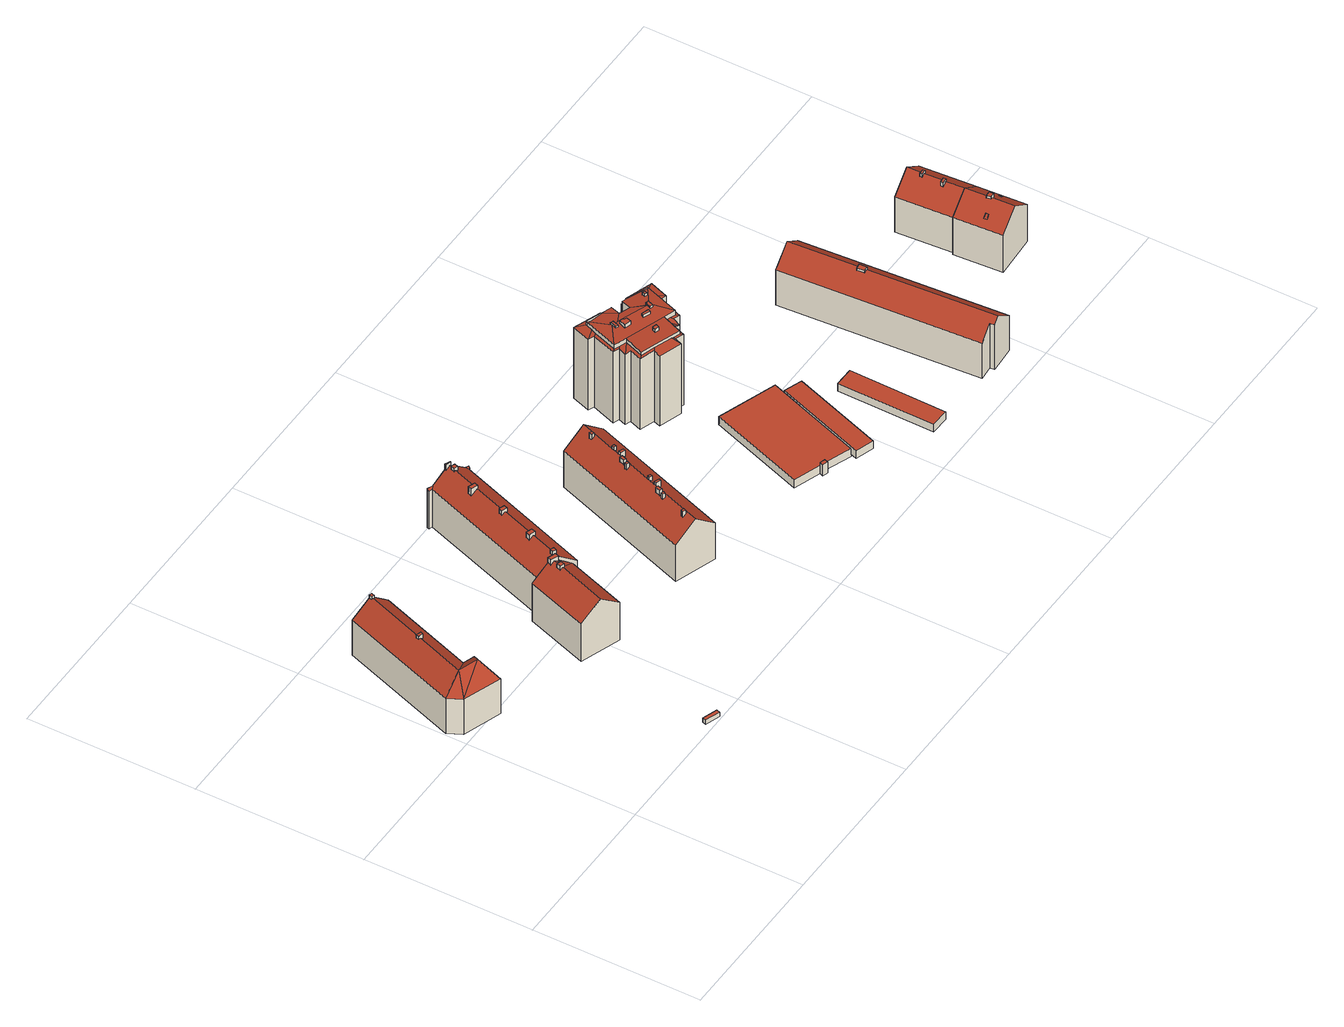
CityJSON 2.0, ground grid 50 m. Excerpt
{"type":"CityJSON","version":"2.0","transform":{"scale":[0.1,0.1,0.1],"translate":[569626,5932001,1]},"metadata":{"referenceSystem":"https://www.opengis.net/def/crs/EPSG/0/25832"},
"CityObjects":{
"building1":{"type":"Building","attributes":{"Grundfläche 2D":"510.114411","Grundhöhe NN":"1.636"},"children":["building1-1","building1-2"],"geometry":[{"type":"Solid","lod":"3","boundaries":[[[[0,1,2,3,4,5,6,7]],[[8,6,5]],[[9,10,8]],[[8,10,6]],[[11,6,10,12]],[[13,2,1,0,7,6,11,14]],[[12,10,9]],[[5,4,15,16]],[[8,5,16,17]],[[9,8,17,18]],[[12,9,18,19]],[[11,12,19,20]],[[14,11,20,21]],[[22,23,15,4,3,2,13,14,21,24]],[[17,16,15,23,22,24,21,20,19,18]]]],"semantics":{"surfaces":[{"type":"RoofSurface"},{"type":"WallSurface"},{"type":"GroundSurface"}],"values":[[0,0,0,0,0,0,0,1,1,1,1,1,1,1,2]]}}]},
"building1-1":{"type":"BuildingInstallation","parents":["building1"],"geometry":[{"type":"MultiSurface","lod":"3","boundaries":[[[25,26,27,28,29]],[[27,26,3,30]],[[27,30,1,31,28]],[[29,28,31,13]],[[13,2,3,26,25,29]]],"semantics":{"surfaces":[{"type":"RoofSurface"},{"type":"WallSurface"}],"values":[0,1,1,1,1]}}]},
"building1-2":{"type":"BuildingInstallation","parents":["building1"],"geometry":[{"type":"MultiSurface","lod":"3","boundaries":[[[32,33,34,35,36,37,38]],[[39,40,33,32]],[[7,41,36,35,34,33,40,42]],[[41,43,37,36]],[[43,0,38,37]],[[32,38,0,39]]],"semantics":{"surfaces":[{"type":"RoofSurface"},{"type":"WallSurface"}],"values":[0,1,1,1,1,1]}}]},
"building2":{"type":"Building","attributes":{"Grundfläche 2D":"5.180847","Grundhöhe NN":"1.936"},"geometry":[{"type":"Solid","lod":"3","boundaries":[[[[44,45,46,47]],[[48,49,47,46]],[[49,50,44,47]],[[50,51,45,44]],[[51,48,46,45]],[[51,50,49,48]]]],"semantics":{"surfaces":[{"type":"RoofSurface"},{"type":"WallSurface"},{"type":"GroundSurface"}],"values":[[0,1,1,1,1,2]]}}]},
"building3":{"type":"Building","attributes":{"Grundfläche 2D":"243.326467","Grundhöhe NN":"1.268"},"children":["building3-1","building3-2"],"geometry":[{"type":"Solid","lod":"3","boundaries":[[[[52,53,54,55,56]],[[53,52,57,58,54]],[[59,55,60,61,62]],[[59,56,55]],[[59,52,56]],[[60,63,64,65,59,62,61]],[[66,59,65,64,67,68,69,57,52,59]],[[60,55,54,70,71]],[[63,60,71,72]],[[73,74,68,67,64,63,72,75]],[[69,68,74,76]],[[58,57,69,76,77]],[[54,58,77,70]],[[71,70,77,76,74,73,75,72]]]],"semantics":{"surfaces":[{"type":"RoofSurface"},{"type":"WallSurface"},{"type":"GroundSurface"}],"values":[[0,0,0,0,0,0,0,1,1,1,1,1,1,2]]}}]},
"building3-1":{"type":"BuildingInstallation","parents":["building3"],"geometry":[{"type":"MultiSurface","lod":"3","boundaries":[[[78,79,80,81,82,83,84,85,86]],[[87,88,83,82]],[[65,62,89,85,84,83,88]],[[89,61,86,85]],[[90,63,79,78,86,61]],[[63,91,64,87,82,81,80,79]]],"semantics":{"surfaces":[{"type":"RoofSurface"},{"type":"WallSurface"}],"values":[0,1,1,1,1,1]}}]},
"building3-2":{"type":"BuildingInstallation","parents":["building3"],"geometry":[{"type":"MultiSurface","lod":"3","boundaries":[[[92,93,94,95,96,97]],[[98,66,99,100,94,93,92,97]],[[101,95,94,100,52]],[[56,102,96,95,101,53]],[[98,97,96,102,59]]],"semantics":{"surfaces":[{"type":"RoofSurface"},{"type":"WallSurface"}],"values":[0,1,1,1,1]}}]},
"building4":{"type":"Building","attributes":{"Grundfläche 2D":"522.929465","Grundhöhe NN":"1.397"},"children":["building4-1","building4-2","building4-3","building4-4","building4-5","building4-6"],"geometry":[{"type":"Solid","lod":"3","boundaries":[[[[103,104,105,106]],[[105,107,108,109,110,111,112,113,114,115,116,117,118,119,120,121,122,123,124,106]],[[125,123,122,121,120,119,118,117,116,115,114,113,112,111,126,127,128]],[[128,127,129,130,131]],[[104,103,132,133]],[[105,104,133,134]],[[107,105,134,135]],[[136,109,108,107,135,137]],[[110,109,136,138]],[[126,111,110,138,139]],[[127,126,139,140]],[[129,127,140,141]],[[130,129,141,142]],[[143,132,103,106,124,123,125,128,131,130,142,144]],[[136,137,135,134,133,132,143,144,142,141,140,139,138]]]],"semantics":{"surfaces":[{"type":"RoofSurface"},{"type":"WallSurface"},{"type":"GroundSurface"}],"values":[[0,0,0,0,1,1,1,1,1,1,1,1,1,1,2]]}}]},
"building4-1":{"type":"BuildingInstallation","parents":["building4"],"geometry":[{"type":"MultiSurface","lod":"3","boundaries":[[[145,146,147,148]],[[149,117,150,146,145]],[[150,151,147,146]],[[152,148,147,151,116]],[[152,149,145,148]]],"semantics":{"surfaces":[{"type":"RoofSurface"},{"type":"WallSurface"}],"values":[0,1,1,1,1]}}]},
"building4-2":{"type":"BuildingInstallation","parents":["building4"],"geometry":[{"type":"MultiSurface","lod":"3","boundaries":[[[153,154,155,156]],[[157,113,158,154,153]],[[155,154,158,159]],[[160,156,155,159,112,161]],[[160,157,153,156]]],"semantics":{"surfaces":[{"type":"RoofSurface"},{"type":"WallSurface"}],"values":[0,1,1,1,1]}}]},
"building4-3":{"type":"BuildingInstallation","parents":["building4"],"geometry":[{"type":"MultiSurface","lod":"3","boundaries":[[[162,163,164,165]],[[163,162,166,121,167]],[[167,168,164,163]],[[165,164,168,120,169]],[[169,166,162,165]]],"semantics":{"surfaces":[{"type":"RoofSurface"},{"type":"WallSurface"}],"values":[0,1,1,1,1]}}]},
"building4-4":{"type":"BuildingInstallation","parents":["building4"],"geometry":[{"type":"MultiSurface","lod":"3","boundaries":[[[170,171,172,173,174]],[[175,172,171,176,122]],[[175,125,173,172]],[[125,123,124,170,174,173]],[[124,176,171,170]]],"semantics":{"surfaces":[{"type":"RoofSurface"},{"type":"WallSurface"}],"values":[0,1,1,1,1]}}]},
"building4-5":{"type":"BuildingInstallation","parents":["building4"],"geometry":[{"type":"MultiSurface","lod":"3","boundaries":[[[177,178,179,180]],[[181,178,177,182,118]],[[181,183,179,178]],[[183,119,184,180,179]],[[184,182,177,180]]],"semantics":{"surfaces":[{"type":"RoofSurface"},{"type":"WallSurface"}],"values":[0,1,1,1,1]}}]},
"building4-6":{"type":"BuildingInstallation","parents":["building4"],"geometry":[{"type":"MultiSurface","lod":"3","boundaries":[[[185,186,187,188]],[[115,189,186,185,190]],[[189,191,187,186]],[[192,188,187,191,114]],[[192,190,185,188]]],"semantics":{"surfaces":[{"type":"RoofSurface"},{"type":"WallSurface"}],"values":[0,1,1,1,1]}}]},
"building5":{"type":"Building","attributes":{"Grundfläche 2D":"586.515438","Grundhöhe NN":"2.298"},"children":["building5-1","building5-2","building5-3","building5-4","building5-5","building5-6","building5-7","building5-8","building5-9","building5-10"],"geometry":[{"type":"Solid","lod":"3","boundaries":[[[[193,194,195,196,197,198,199]],[[194,193,199,198,197,200,201]],[[196,195,202,203]],[[200,197,196,203,204]],[[201,200,204,205]],[[202,195,194,201,205]],[[203,202,205,204]]]],"semantics":{"surfaces":[{"type":"RoofSurface"},{"type":"WallSurface"},{"type":"GroundSurface"}],"values":[[0,0,1,1,1,1,2]]}}]},
"building5-1":{"type":"BuildingInstallation","parents":["building5"],"geometry":[{"type":"MultiSurface","lod":"3","boundaries":[[[206,207,208,209,210]],[[211,212,213,208,207,206]],[[209,208,213,214]],[[214,215,210,209]],[[215,211,206,210]]],"semantics":{"surfaces":[{"type":"RoofSurface"},{"type":"WallSurface"}],"values":[0,1,1,1,1]}}]},
"building5-2":{"type":"BuildingInstallation","parents":["building5"],"geometry":[{"type":"MultiSurface","lod":"3","boundaries":[[[216,217,218,219]],[[216,219,220,221]],[[222,217,216,221]],[[222,223,218,217]],[[218,223,220,219]]],"semantics":{"surfaces":[{"type":"RoofSurface"},{"type":"WallSurface"}],"values":[0,1,1,1,1]}}]},
"building5-3":{"type":"BuildingInstallation","parents":["building5"],"geometry":[{"type":"MultiSurface","lod":"3","boundaries":[[[224,225,226,227]],[[227,226,228,229]],[[224,227,229,230]],[[225,224,230,231]],[[226,225,231,228]]],"semantics":{"surfaces":[{"type":"RoofSurface"},{"type":"WallSurface"}],"values":[0,1,1,1,1]}}]},
"building5-4":{"type":"BuildingInstallation","parents":["building5"],"geometry":[{"type":"MultiSurface","lod":"3","boundaries":[[[232,233,234,235]],[[235,234,236,237]],[[232,235,237,238]],[[233,232,238,239]],[[234,233,239,236]]],"semantics":{"surfaces":[{"type":"RoofSurface"},{"type":"WallSurface"}],"values":[0,1,1,1,1]}}]},
"building5-5":{"type":"BuildingInstallation","parents":["building5"],"geometry":[{"type":"MultiSurface","lod":"3","boundaries":[[[240,241,242,243]],[[243,242,244,245]],[[240,243,245,246]],[[241,240,246,247]],[[242,241,247,244]]],"semantics":{"surfaces":[{"type":"RoofSurface"},{"type":"WallSurface"}],"values":[0,1,1,1,1]}}]},
"building5-6":{"type":"BuildingInstallation","parents":["building5"],"geometry":[{"type":"MultiSurface","lod":"3","boundaries":[[[248,249,250,251]],[[251,250,252,253]],[[248,251,253,254]],[[249,248,254,255]],[[250,249,255,252]]],"semantics":{"surfaces":[{"type":"RoofSurface"},{"type":"WallSurface"}],"values":[0,1,1,1,1]}}]},
"building5-7":{"type":"BuildingInstallation","parents":["building5"],"geometry":[{"type":"MultiSurface","lod":"3","boundaries":[[[256,257,258,259,260]],[[258,257,193,261]],[[261,199,262,260,259,258]],[[262,263,256,260]],[[257,256,263,193]]],"semantics":{"surfaces":[{"type":"RoofSurface"},{"type":"WallSurface"}],"values":[0,1,1,1,1]}}]},
"building5-8":{"type":"BuildingInstallation","parents":["building5"],"geometry":[{"type":"MultiSurface","lod":"3","boundaries":[[[264,265,266,267]],[[267,266,268,269]],[[264,267,269,270]],[[265,264,270,271]],[[266,265,271,268]]],"semantics":{"surfaces":[{"type":"RoofSurface"},{"type":"WallSurface"}],"values":[0,1,1,1,1]}}]},
"building5-9":{"type":"BuildingInstallation","parents":["building5"],"geometry":[{"type":"MultiSurface","lod":"3","boundaries":[[[272,273,274,275]],[[275,274,276,277]],[[272,275,277,278]],[[273,272,278,279]],[[274,273,279,276]]],"semantics":{"surfaces":[{"type":"RoofSurface"},{"type":"WallSurface"}],"values":[0,1,1,1,1]}}]},
"building5-10":{"type":"BuildingInstallation","parents":["building5"],"geometry":[{"type":"MultiSurface","lod":"3","boundaries":[[[280,281,282,283]],[[284,285,283,282]],[[285,286,280,283]],[[281,280,286,287]],[[282,281,287,284]]],"semantics":{"surfaces":[{"type":"RoofSurface"},{"type":"WallSurface"}],"values":[0,1,1,1,1]}}]},
"building6":{"type":"Building","attributes":{"Grundfläche 2D":"4.184232","Grundhöhe NN":"2.302"},"geometry":[{"type":"Solid","lod":"3","boundaries":[[[[288,289,290,291]],[[292,293,291,290]],[[293,294,288,291]],[[294,295,289,288]],[[295,292,290,289]],[[295,294,293,292]]]],"semantics":{"surfaces":[{"type":"RoofSurface"},{"type":"WallSurface"},{"type":"GroundSurface"}],"values":[[0,1,1,1,1,2]]}}]},
"building7":{"type":"Building","attributes":{"Grundfläche 2D":"4.401271","Grundhöhe NN":"2.321"},"geometry":[{"type":"Solid","lod":"3","boundaries":[[[[296,297,298,299]],[[300,301,299,298]],[[301,302,296,299]],[[302,303,297,296]],[[303,300,298,297]],[[303,302,301,300]]]],"semantics":{"surfaces":[{"type":"RoofSurface"},{"type":"WallSurface"},{"type":"GroundSurface"}],"values":[[0,1,1,1,1,2]]}}]},
"building8":{"type":"Building","attributes":{"Grundfläche 2D":"559.917721","Grundhöhe NN":"1.419"},"geometry":[{"type":"Solid","lod":"3","boundaries":[[[[304,305,306,307]],[[308,309,310,311,312,313]],[[306,309,314,315,307]],[[304,307,315,316]],[[304,316,317,310,305]],[[305,310,309,306]],[[308,318,314,309]],[[310,317,319,311]],[[312,311,319,320]],[[313,312,320,321]],[[308,313,321,318]],[[318,321,320,319,317,316,315,314]]]],"semantics":{"surfaces":[{"type":"RoofSurface"},{"type":"WallSurface"},{"type":"GroundSurface"}],"values":[[0,0,1,1,1,1,1,1,1,1,1,2]]}}]},
"building9":{"type":"Building","attributes":{"Grundfläche 2D":"405.774485","Grundhöhe NN":"2.012"},"children":["building9-1","building9-2","building9-3","building9-4","building9-5","building9-6"],"geometry":[{"type":"Solid","lod":"3","boundaries":[[[[322,323,324,325,326]],[[327,328,329,330,331,332,326,325,333,334,335,336]],[[335,334,333,337,338]],[[335,338,337,339,340,341,342]],[[341,336,342]],[[342,341,342,335]],[[336,335,342]],[[341,343,328,327,336]],[[343,344,345,346]],[[329,328,343,346,347,330]],[[331,330,347]],[[348,349,350,351]],[[352,350,349]],[[352,353,354,350]],[[353,355,356,354]],[[355,357,358,356]],[[357,359,360,358]],[[361,362,363,360,359]],[[361,364,365,362]],[[364,366,367,368,365]],[[367,369,370,368]],[[370,369,371,372,373]],[[372,374,375,373]],[[374,376,377,378,379,375]],[[380,381,378,377]],[[382,381,380]],[[382,383,384,385]],[[385,381,382]],[[383,386,387,384]],[[388,389,390,387,386]],[[388,391,392,389]],[[391,393,394,392]],[[393,395,396,394]],[[397,396,395]],[[397,398,399,396]],[[326,365,368,322]],[[375,379,378,324,323,322,368,370,373]],[[325,324,378,381,385]],[[333,325,385,384,387]],[[392,394,337,333,387,390,389]],[[400,401,340,339,337,394,396,399]],[[341,340,401,402]],[[343,341,402,403]],[[354,347,346,345,344,404,405,351,350]],[[344,343,403,404]],[[360,331,347,354,356,358]],[[365,326,332,331,360,363,362]],[[349,348,406,407]],[[352,349,407,408]],[[348,351,405,406]],[[353,352,408,409]],[[355,353,409,410]],[[357,355,410,411]],[[361,359,412,413]],[[366,364,414,415]],[[369,367,416,417]],[[359,357,411,412]],[[364,361,413,414]],[[367,366,415,416]],[[371,369,417,418]],[[372,371,418,419]],[[374,372,419,420]],[[377,376,374,420,421]],[[380,377,421,422]],[[382,380,422,423]],[[383,382,423,424]],[[388,386,425,426]],[[386,383,424,425]],[[391,388,426,427]],[[393,391,427,428]],[[395,393,428,429]],[[397,395,429,430]],[[398,397,430,431]],[[399,398,431,400]],[[403,402,401,400,431,430,429,428,427,426,425,424,423,422,421,420,419,418,417,416,415,414,413,412,411,410,409,408,407,406,405,404]]]],"semantics":{"surfaces":[{"type":"RoofSurface"},{"type":"WallSurface"},{"type":"GroundSurface"}],"values":[[0,0,0,0,0,0,0,0,0,0,0,0,0,0,0,0,0,0,0,0,0,0,0,0,0,0,0,0,0,0,0,0,0,0,0,1,1,1,1,1,1,1,1,1,1,1,1,1,1,1,1,1,1,1,1,1,1,1,1,1,1,1,1,1,1,1,1,1,1,1,1,1,1,1,2]]}}]},
"building9-1":{"type":"BuildingInstallation","parents":["building9"],"geometry":[{"type":"MultiSurface","lod":"3","boundaries":[[[432,433,434,435]],[[435,434,436,437]],[[432,435,437,438]],[[433,432,438,439]],[[434,433,439,436]]],"semantics":{"surfaces":[{"type":"RoofSurface"},{"type":"WallSurface"}],"values":[0,1,1,1,1]}}]},
"building9-2":{"type":"BuildingInstallation","parents":["building9"],"geometry":[{"type":"MultiSurface","lod":"3","boundaries":[[[440,441,442,443,444,445]],[[446,443,442,447]],[[446,448,444,443]],[[448,449,445,444]],[[449,450,440,445]],[[450,451,441,440]],[[447,442,441,451]]],"semantics":{"surfaces":[{"type":"RoofSurface"},{"type":"WallSurface"}],"values":[0,1,1,1,1,1,1]}}]},
"building9-3":{"type":"BuildingInstallation","parents":["building9"],"geometry":[{"type":"MultiSurface","lod":"3","boundaries":[[[452,453,454,455,456,457]],[[458,330,459,455,454,453]],[[456,455,459,460]],[[329,461,457,456,460]],[[462,458,453,452,457,461]]],"semantics":{"surfaces":[{"type":"RoofSurface"},{"type":"WallSurface"}],"values":[0,1,1,1,1]}}]},
"building9-4":{"type":"BuildingInstallation","parents":["building9"],"geometry":[{"type":"MultiSurface","lod":"3","boundaries":[[[463,464,465,466,467,468,469,470,471,472]],[[473,342,336,464,463,472]],[[336,474,465,464]],[[475,467,466,465,474,476]],[[338,477,470,469,468,467,475,334,478]],[[477,479,473,472,471,470]]],"semantics":{"surfaces":[{"type":"RoofSurface"},{"type":"WallSurface"}],"values":[0,1,1,1,1,1]}}]},
"building9-5":{"type":"BuildingInstallation","parents":["building9"],"geometry":[{"type":"MultiSurface","lod":"3","boundaries":[[[480,481,482,483]],[[483,482,484,485]],[[480,483,485,486]],[[481,480,486,487]],[[482,481,487,484]]],"semantics":{"surfaces":[{"type":"RoofSurface"},{"type":"WallSurface"}],"values":[0,1,1,1,1]}}]},
"building9-6":{"type":"BuildingInstallation","parents":["building9"],"geometry":[{"type":"MultiSurface","lod":"3","boundaries":[[[488,489,490,491]],[[491,490,492,493]],[[488,491,493,494]],[[489,488,494,495]],[[490,489,495,492]]],"semantics":{"surfaces":[{"type":"RoofSurface"},{"type":"WallSurface"}],"values":[0,1,1,1,1]}}]},
"building10":{"type":"Building","attributes":{"Grundfläche 2D":"162.351793","Grundhöhe NN":"2.341"},"geometry":[{"type":"Solid","lod":"3","boundaries":[[[[496,497,498,499]],[[497,496,500,501]],[[498,497,501,502]],[[499,498,502,503]],[[496,499,503,500]],[[501,500,503,502]]]],"semantics":{"surfaces":[{"type":"RoofSurface"},{"type":"WallSurface"},{"type":"GroundSurface"}],"values":[[0,1,1,1,1,2]]}}]},
"building11":{"type":"Building","attributes":{"Grundfläche 2D":"161.979388","Grundhöhe NN":"2.248"},"geometry":[{"type":"Solid","lod":"3","boundaries":[[[[504,505,506,507]],[[508,509,507,506]],[[509,510,504,507]],[[510,511,505,504]],[[511,508,506,505]],[[511,510,509,508]]]],"semantics":{"surfaces":[{"type":"RoofSurface"},{"type":"WallSurface"},{"type":"GroundSurface"}],"values":[[0,1,1,1,1,2]]}}]},
"building12":{"type":"Building","attributes":{"Grundfläche 2D":"740.157287","Grundhöhe NN":"2.386"},"children":["building12-1"],"geometry":[{"type":"Solid","lod":"3","boundaries":[[[[512,513,514,515,516,517,518,519]],[[512,520,521,515,514,513]],[[519,518,522,523]],[[524,520,512,519,523,525]],[[521,520,524,526]],[[516,515,521,526,527]],[[517,516,527,528]],[[518,517,528,522]],[[526,524,525,523,522,528,527]]]],"semantics":{"surfaces":[{"type":"RoofSurface"},{"type":"WallSurface"},{"type":"GroundSurface"}],"values":[[0,0,1,1,1,1,1,1,2]]}}]},
"building12-1":{"type":"BuildingInstallation","parents":["building12"],"geometry":[{"type":"MultiSurface","lod":"3","boundaries":[[[529,530,531,532]],[[533,534,530,529]],[[535,531,530,534,513]],[[532,531,535,536]],[[533,529,532,536,514]]],"semantics":{"surfaces":[{"type":"RoofSurface"},{"type":"WallSurface"}],"values":[0,1,1,1,1]}}]},
"building13":{"type":"Building","attributes":{"Grundfläche 2D":"188.873409","Grundhöhe NN":"1.358"},"children":["building13-1","building13-2","building13-3"],"geometry":[{"type":"Solid","lod":"3","boundaries":[[[[537,538,539,540,541,542]],[[542,541,540,543,544,537]],[[543,540,539,545,546]],[[544,543,546,547]],[[538,537,544,547,548]],[[539,538,548,545]],[[546,545,548,547]]]],"semantics":{"surfaces":[{"type":"RoofSurface"},{"type":"WallSurface"},{"type":"GroundSurface"}],"values":[[0,0,1,1,1,1,2]]}}]},
"building13-1":{"type":"BuildingInstallation","parents":["building13"],"geometry":[{"type":"MultiSurface","lod":"3","boundaries":[[[549,550,551,552]],[[550,549,553,554]],[[541,555,551,550,554]],[[552,551,555,556]],[[553,549,552,556,542]]],"semantics":{"surfaces":[{"type":"RoofSurface"},{"type":"WallSurface"}],"values":[0,1,1,1,1]}}]},
"building13-2":{"type":"BuildingInstallation","parents":["building13"],"geometry":[{"type":"MultiSurface","lod":"3","boundaries":[[[557,558,559,560]],[[557,560,561,562]],[[560,559,563,561]],[[558,557,562,564]],[[559,558,564,563]]],"semantics":{"surfaces":[{"type":"RoofSurface"},{"type":"WallSurface"}],"values":[0,1,1,1,1]}}]},
"building13-3":{"type":"BuildingInstallation","parents":["building13"],"geometry":[{"type":"MultiSurface","lod":"3","boundaries":[[[565,566,567,568]],[[566,565,569,570]],[[568,567,571,572]],[[565,568,572,569]],[[567,566,570,571]]],"semantics":{"surfaces":[{"type":"RoofSurface"},{"type":"WallSurface"}],"values":[0,1,1,1,1]}}]},
"building14":{"type":"Building","attributes":{"Grundfläche 2D":"215.178540","Grundhöhe NN":"2.200"},"children":["building14-1","building14-2"],"geometry":[{"type":"Solid","lod":"3","boundaries":[[[[573,574,575,576,577,578,538,537]],[[577,576,575,574,573,537,544,579]],[[544,537,538,580,581]],[[579,544,581,582]],[[578,577,579,582,583]],[[538,578,583,580]],[[581,580,583,582]]]],"semantics":{"surfaces":[{"type":"RoofSurface"},{"type":"WallSurface"},{"type":"GroundSurface"}],"values":[[0,0,1,1,1,1,2]]}}]},
"building14-1":{"type":"BuildingInstallation","parents":["building14"],"geometry":[{"type":"MultiSurface","lod":"3","boundaries":[[[584,585,586,587]],[[585,584,588,589]],[[590,586,585,589,575]],[[587,586,590,591]],[[576,588,584,587,591]]],"semantics":{"surfaces":[{"type":"RoofSurface"},{"type":"WallSurface"}],"values":[0,1,1,1,1]}}]},
"building14-2":{"type":"BuildingInstallation","parents":["building14"],"geometry":[{"type":"MultiSurface","lod":"3","boundaries":[[[592,593,594,595]],[[596,597,592,595]],[[573,598,593,592,597]],[[594,593,598,599]],[[596,595,594,599,574]]],"semantics":{"surfaces":[{"type":"RoofSurface"},{"type":"WallSurface"}],"values":[0,1,1,1,1]}}]}
},
"vertices":[
[123,719,174],[183,890,174],[185,898,174],[182,899,171],[130,918,127],[5,565,127],[68,564,174],[120,711,174],[25,524,127],[140,483,127],[128,544,174],[141,596,127],[176,584,127],[190,897,170],[240,879,127],[130,918,6],[5,565,6],[25,524,6],[140,483,6],[176,584,6],[141,596,6],[240,879,6],[185,898,6],[182,899,6],[190,897,6],
[185,898,182],[182,899,182],[179,891,182],[187,888,182],[190,897,182],[179,891,171],[187,888,170],
[118,721,182],[116,712,182],[117,711,182],[120,711,182],[129,708,182],[132,716,182],[123,719,182],[118,721,170],[116,712,171],[129,708,166],[117,711,172],[132,716,166],
[417,2,24],[420,13,24],[377,28,24],[374,17,24],[377,28,9],[374,17,9],[417,2,9],[420,13,9],
[523,534,184],[530,535,179],[594,549,134],[554,563,169],[532,543,180],[473,390,184],[532,370,134],[527,545,184],[548,565,175],[547,564,175],[543,561,177],[549,571,175],[537,575,184],[533,564,184],[518,545,178],[499,589,152],[477,596,134],[413,411,134],[594,549,3],[548,565,3],[549,571,3],[499,589,3],[477,596,3],[537,575,3],[413,411,3],[532,370,3],
[547,566,192],[549,571,192],[538,574,192],[537,575,192],[526,579,192],[522,568,192],[543,561,192],[545,560,192],[547,564,192],[526,579,175],[522,568,174],[545,560,175],[547,566,175],[538,574,184],
[518,545,191],[517,542,191],[515,536,191],[529,532,191],[532,544,191],[519,548,191],[519,548,178],[517,542,178],[515,536,178],[529,532,179],[532,544,180],
[633,1002,139],[631,996,134],[641,993,134],[649,996,139],[499,589,133],[537,575,166],[549,571,176],[548,565,176],[554,563,181],[559,579,181],[563,589,181],[588,660,181],[592,672,181],[625,766,181],[628,777,181],[661,871,181],[665,883,181],[690,954,181],[694,965,181],[698,975,181],[699,978,181],[687,983,171],[703,977,178],[609,543,134],[754,953,134],[750,960,139],[757,952,134],[759,957,139],[752,960,139],[633,1002,4],[631,996,4],[641,993,4],[499,589,4],[549,571,4],[537,575,4],[548,565,4],[609,543,4],[754,953,4],[757,952,4],[759,957,4],[750,960,4],[752,960,4],
[634,775,190],[619,780,190],[615,770,190],[631,764,190],[634,775,176],[619,780,173],[615,770,173],[631,764,176],
[567,587,190],[557,591,190],[553,581,190],[564,577,190],[567,587,177],[557,591,176],[553,581,176],[564,577,177],[561,578,179],
[700,962,190],[690,966,190],[686,955,190],[696,951,190],[700,962,176],[690,966,178],[686,955,178],[696,951,176],
[687,983,190],[686,979,190],[701,974,190],[703,977,190],[699,978,190],[701,974,178],[686,979,171],
[643,878,190],[662,871,190],[667,882,190],[647,889,190],[662,871,180],[643,878,166],[667,882,180],[647,889,166],
[597,670,190],[580,676,190],[575,665,190],[593,658,190],[580,676,171],[597,670,176],[575,665,171],[593,658,177],
[956,652,191],[994,759,191],[932,780,138],[782,356,138],[844,334,191],[908,517,191],[954,645,191],[905,313,138],[1055,737,138],[932,780,13],[782,356,13],[905,313,13],[1055,737,13],
[909,517,200],[908,515,200],[906,510,200],[915,507,200],[917,514,200],[909,517,190],[908,515,190],[906,510,190],[915,507,183],[917,514,183],
[897,484,200],[911,479,200],[914,486,200],[900,492,200],[900,492,190],[897,484,190],[911,479,178],[914,486,178],
[925,581,200],[928,589,200],[920,591,200],[918,584,200],[920,591,179],[918,584,180],[925,581,186],[928,589,186],
[960,614,200],[962,621,200],[948,627,200],[945,619,200],[948,627,190],[945,619,190],[960,614,178],[962,621,177],
[850,368,200],[853,376,200],[845,378,200],[842,371,200],[845,378,180],[842,371,180],[850,368,187],[853,376,187],
[877,445,200],[880,452,200],[873,455,200],[871,448,200],[873,455,181],[871,448,181],[877,445,186],[880,452,187],
[964,649,200],[956,652,200],[953,645,200],[954,645,200],[961,642,200],[953,645,190],[961,642,184],[964,649,184],
[934,596,200],[939,610,200],[932,613,200],[927,598,200],[932,613,182],[927,598,183],[934,596,189],[939,610,189],
[886,460,200],[891,475,200],[883,477,200],[878,462,200],[883,477,182],[878,462,182],[886,460,189],[891,475,189],
[974,715,200],[976,723,200],[968,726,200],[966,718,200],[968,726,180],[966,718,180],[974,715,187],[976,723,187],
[1062,777,27],[1071,807,27],[1058,811,27],[1049,782,27],[1058,811,13],[1049,782,13],[1062,777,13],[1071,807,13],
[1096,766,27],[1106,796,27],[1093,801,29],[1083,771,29],[1093,801,13],[1083,771,13],[1096,766,13],[1106,796,13],
[1333,241,42],[1337,252,42],[1322,257,42],[1318,246,42],[1242,285,31],[1322,257,31],[1337,252,31],[1417,223,31],[1517,509,31],[1343,570,31],[1322,257,4],[1318,246,4],[1333,241,4],[1337,252,4],[1242,285,4],[1417,223,4],[1517,509,4],[1343,570,4],
[1229,731,267],[1275,715,267],[1347,689,267],[1368,748,271],[1250,789,271],[1297,832,277],[1286,835,277],[1275,839,277],[1268,841,277],[1213,802,271],[1223,798,271],[1403,736,271],[1385,800,276],[1384,802,276],[1377,804,276],[1440,840,271],[1386,803,276],[1394,857,271],[1362,868,271],[1351,838,274],[1378,806,276],[1317,850,274],[1328,880,271],[1326,880,271],[1298,890,271],[1250,907,271],[1329,889,255],[1309,896,255],[1298,890,259],[1326,880,259],[1311,903,255],[1230,932,255],[1250,907,259],[1211,877,255],[1243,886,259],[1228,870,256],[1238,873,257],[1203,798,256],[1213,802,257],[1221,792,255],[1229,796,256],[1223,798,257],[1213,769,252],[1250,789,257],[1230,763,255],[1218,728,255],[1229,731,257],[1262,713,257],[1270,717,259],[1254,692,252],[1322,669,252],[1322,698,259],[1329,689,255],[1327,696,257],[1345,684,255],[1353,681,255],[1347,689,257],[1331,695,257],[1365,715,255],[1360,724,257],[1381,709,250],[1389,732,255],[1387,741,257],[1368,748,257],[1408,726,255],[1403,736,256],[1433,798,255],[1428,806,256],[1426,801,256],[1451,792,255],[1432,816,259],[1471,848,255],[1440,840,259],[1390,876,255],[1394,857,259],[1387,868,255],[1367,875,255],[1364,867,259],[1364,867,10],[1362,868,10],[1351,838,10],[1317,850,10],[1328,880,10],[1326,880,10],[1329,889,10],[1309,896,10],[1311,903,10],[1230,932,10],[1211,877,10],[1228,870,10],[1203,798,10],[1221,792,10],[1213,769,10],[1230,763,10],[1218,728,10],[1262,713,10],[1254,692,10],[1322,669,10],[1329,689,10],[1353,681,10],[1365,715,10],[1381,709,10],[1389,732,10],[1408,726,10],[1433,798,10],[1451,792,10],[1471,848,10],[1390,876,10],[1387,868,10],[1367,875,10],
[1412,825,281],[1415,834,281],[1408,837,281],[1405,828,281],[1408,837,272],[1405,828,273],[1412,825,273],[1415,834,272],
[1293,822,286],[1295,825,286],[1284,829,286],[1277,810,286],[1297,804,286],[1302,819,286],[1277,810,274],[1284,829,276],[1297,804,274],[1302,819,276],[1293,822,276],[1295,825,276],
[1271,846,282],[1269,847,282],[1268,841,282],[1264,828,282],[1271,825,282],[1277,844,282],[1269,847,277],[1264,828,276],[1271,825,276],[1277,844,276],[1271,846,277],
[1378,806,282],[1377,804,282],[1373,792,282],[1380,789,282],[1381,789,282],[1385,800,282],[1385,801,282],[1387,806,282],[1386,807,282],[1379,809,282],[1379,809,276],[1373,792,275],[1381,789,275],[1380,789,275],[1387,806,276],[1385,801,276],[1386,807,276],
[1320,734,281],[1324,744,281],[1312,748,281],[1308,738,281],[1312,748,270],[1308,738,269],[1320,734,269],[1324,744,270],
[1357,782,282],[1360,790,282],[1339,797,282],[1336,790,282],[1339,797,275],[1336,790,274],[1357,782,274],[1360,790,275],
[1409,203,38],[1463,185,38],[1558,456,38],[1505,475,38],[1409,203,13],[1463,185,13],[1558,456,13],[1505,475,13],
[1656,372,38],[1599,373,38],[1595,86,38],[1651,85,38],[1595,86,12],[1651,85,12],[1656,372,12],[1599,373,12],
[1890,75,184],[1864,451,184],[1862,473,184],[1848,676,184],[1786,672,135],[1827,84,135],[1870,87,169],[1871,73,170],[1951,79,135],[1909,681,135],[1870,87,14],[1871,73,14],[1951,79,14],[1890,75,14],[1909,681,14],[1786,672,14],[1827,84,14],
[1854,472,187],[1856,450,187],[1870,451,187],[1868,474,187],[1854,472,177],[1856,450,178],[1870,451,179],[1868,474,179],
[2253,396,182],[2188,391,133],[2198,247,133],[2263,251,182],[2258,318,182],[2257,331,182],[2328,256,133],[2318,400,133],[2198,247,4],[2328,256,4],[2318,400,4],[2188,391,4],
[2253,331,187],[2255,318,187],[2269,319,187],[2268,332,187],[2253,331,179],[2255,318,179],[2269,319,174],[2268,332,174],
[2315,319,140],[2315,328,140],[2305,327,148],[2305,318,148],[2305,318,147],[2315,319,139],[2305,327,147],[2315,328,139],
[2213,305,149],[2224,306,157],[2224,315,157],[2212,314,149],[2213,305,148],[2224,306,156],[2224,315,156],[2212,314,148],
[2249,449,182],[2249,458,182],[2245,512,182],[2244,519,182],[2242,561,182],[2176,556,133],[2306,565,133],[2188,391,12],[2318,400,12],[2306,565,12],[2176,556,12],
[2236,518,187],[2236,511,187],[2251,512,187],[2250,519,187],[2236,518,176],[2236,511,176],[2251,512,178],[2250,519,178],
[2236,449,187],[2252,450,187],[2252,458,187],[2236,457,187],[2236,457,172],[2236,449,172],[2252,450,180],[2252,458,180]
]}
